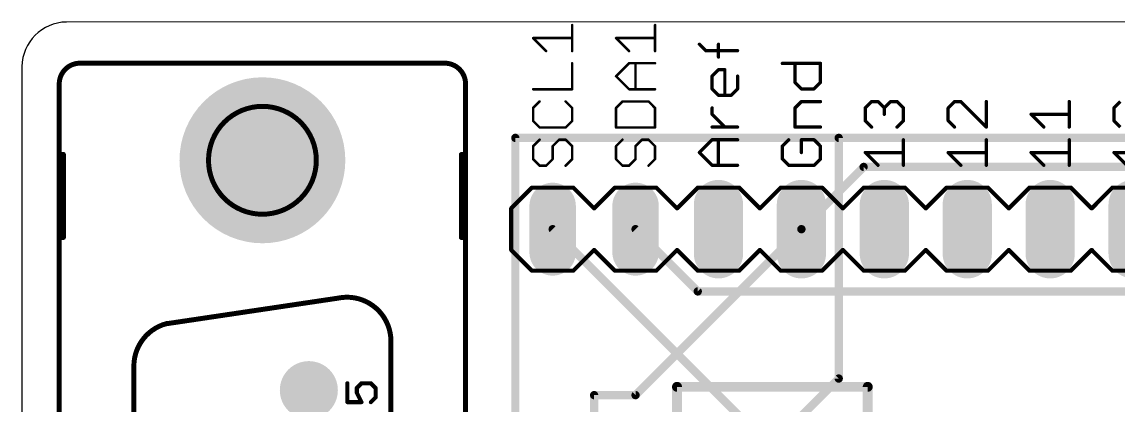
# Model space of a CAD drawing. Extents: x 0 to 99.1, y -1.2 to 60.2.
# Drawn here: x 0 to 33.58, y 48.46 to 60.19 of the extents above; entities that cross this region are included whole.
import ezdxf

# ---------------------------------------------------------------- set-up
doc = ezdxf.new("R2010")
doc.units = 0
for name, color, linetype in [('1', 22, 'CONTINUOUS'), ('16', 175, 'CONTINUOUS'), ('17', 82, 'CONTINUOUS'), ('20', 7, 'CONTINUOUS'), ('21', 253, 'CONTINUOUS'), ('51', 253, 'CONTINUOUS')]:
    doc.layers.add(name, color=color, linetype=linetype)

# ---------------------------------------------------------------- blocks, each defined once
blk = doc.blocks.new('RECT')
blk.add_solid([(-0.5, -0.5), (0.5, -0.5), (-0.5, 0.5), (0.5, 0.5)])
blk = doc.blocks.new('LONGP100')
at = {"const_width": 1}
blk.add_lwpolyline([(-0.5, 0), (0.5, 0)], dxfattribs=at)
at = {"const_width": 0.5}
for points in [[(-0.5, 0.25, 1), (-0.5, -0.25)], [(0.5, -0.25, 1), (0.5, 0.25)]]:
    blk.add_lwpolyline(points, format="xyb", dxfattribs=at)
blk = doc.blocks.new('OCTAGONP')
at = {"const_width": 0.5}
blk.add_lwpolyline([(-0.25, -0.1036), (-0.25, 0.1036), (-0.1036, 0.25), (0.1036, 0.25), (0.25, 0.1036), (0.25, -0.1036), (0.1036, -0.25), (-0.1036, -0.25), (-0.25, -0.1036), (-0.25, 0.1036)], dxfattribs=at)
blk = doc.blocks.new('ROUNDP')
at = {"const_width": 0.5}
blk.add_lwpolyline([(0, -0.25, 1), (0, 0.25, 1), (0, -0.25)], format="xyb", dxfattribs=at)

msp = doc.modelspace()

# ---------------------------------------------------------------- linework, layer by layer
at = {"layer": '1', "const_width": 0.254}
for points in [[(25.019, 56.642), (73.787, 56.642)], [(25.019, 49.276), (25.019, 56.642)], [(18.796, 48.768), (23.876, 53.848)], [(20.828, 45.085), (25.019, 49.276)], [(17.526, 48.768), (18.796, 48.768)], [(17.526, 34.163), (17.526, 48.768)]]:
    msp.add_lwpolyline(points, dxfattribs=at)
at = {"layer": '1', "const_width": 0.127}
for points in [[(25.019, 56.7055, 1), (25.019, 56.5785)], [(25.0825, 56.642, 1), (24.9555, 56.642)], [(23.9209, 53.8031, 1), (23.8311, 53.8929)], [(25.0639, 49.2311, 1), (24.9741, 49.3209)], [(24.9555, 49.276, 1), (25.0825, 49.276)], [(17.526, 48.8315, 1), (17.526, 48.7045)], [(17.5895, 48.768, 1), (17.4625, 48.768)], [(18.7511, 48.8129, 1), (18.8409, 48.7231)], [(18.796, 48.7045, 1), (18.796, 48.8315)]]:
    msp.add_lwpolyline(points, format="xyb", dxfattribs=at)
at = {"layer": '16', "const_width": 0.254}
for points in [[(15.113, 56.642), (15.113, 44.196)], [(75.692, 56.642), (15.113, 56.642)], [(23.876, 53.848), (25.781, 55.753)], [(25.781, 55.753), (40.259, 55.753)], [(23.876, 46.228), (16.256, 53.848)], [(18.796, 53.848), (20.701, 51.943)], [(20.701, 51.943), (41.656, 51.943)]]:
    msp.add_lwpolyline(points, dxfattribs=at)
at = {"layer": '16', "const_width": 0.127}
for points in [[(15.1765, 56.642, 1), (15.0495, 56.642)], [(15.113, 56.7055, 1), (15.113, 56.5785)], [(25.781, 55.8165, 1), (25.781, 55.6895)], [(25.8259, 55.7081, 1), (25.7361, 55.7979)], [(16.3009, 53.8929, 1), (16.2111, 53.8031)], [(18.8409, 53.8929, 1), (18.7511, 53.8031)], [(23.8311, 53.8929, 1), (23.9209, 53.8031)], [(20.701, 52.0065, 1), (20.701, 51.8795)], [(20.6561, 51.8981, 1), (20.7459, 51.9879)]]:
    msp.add_lwpolyline(points, format="xyb", dxfattribs=at)
at = {"layer": '20'}
for p, q in [((96.9243, 60.1908), (1.3641, 60.188)), ((0, 58.8239), (0, 2.7737))]:
    msp.add_line(p, q, dxfattribs=at)
msp.add_arc((1.3815, 58.8065), 1.3816, 90.7222, 179.2795, dxfattribs=at)
at = {"layer": '21'}
for points, const_width in [([(16.8529, 59.2993), (16.8529, 60.0958)], 0.0762), ([(19.3929, 59.2993), (19.3929, 60.0958)], 0.0762), ([(16.0564, 59.2993), (15.6581, 59.6976)], 0.0762), ([(15.6581, 59.6976), (16.8529, 59.6976)], 0.0762), ([(18.5964, 59.2993), (18.1981, 59.6976)], 0.0762), ([(18.1981, 59.6976), (19.3929, 59.6976)], 0.0762), ([(20.9457, 59.312), (20.7508, 59.5069)], 0.1016), ([(21.3355, 59.1171), (21.3355, 59.5069)], 0.1016), ([(21.9202, 59.312), (20.9457, 59.312)], 0.1016), ([(12.954, 58.928), (1.778, 58.928)], 0.1524), ([(16.8529, 58.1299), (16.8529, 58.9264)], 0.0762), ([(18.1981, 58.5282), (18.5964, 58.9264)], 0.0762), ([(18.5964, 58.9264), (19.3929, 58.9264)], 0.0762), ([(18.7955, 58.1299), (18.7955, 58.9264)], 0.0762), ([(21.1406, 58.5324), (21.3355, 58.7273)], 0.1016), ([(21.3355, 58.7273), (21.5304, 58.7273)], 0.1016), ([(21.5304, 58.7273), (21.5304, 57.9477)], 0.1016), ([(23.2908, 58.9222), (24.4602, 58.9222)], 0.1016), ([(23.6806, 58.3375), (23.6806, 58.9222)], 0.1016), ([(24.4602, 58.9222), (24.4602, 58.3375)], 0.1016), ([(18.5964, 58.1299), (18.1981, 58.5282)], 0.0762), ([(21.1406, 58.1426), (21.1406, 58.5324)], 0.1016), ([(21.9202, 58.5324), (21.9202, 58.1426)], 0.1016), ([(1.143, 58.293), (1.143, 56.134)], 0.1524), ([(13.589, 56.134), (13.589, 58.293)], 0.1524), ([(15.6581, 58.1299), (16.8529, 58.1299)], 0.0762), ([(19.3929, 58.1299), (18.5964, 58.1299)], 0.0762), ([(21.3355, 57.9477), (21.1406, 58.1426)], 0.1016), ([(21.9202, 58.1426), (21.7253, 57.9477)], 0.1016), ([(23.8755, 58.1426), (23.6806, 58.3375)], 0.1016), ([(24.2653, 58.1426), (23.8755, 58.1426)], 0.1016), ([(24.4602, 58.3375), (24.2653, 58.1426)], 0.1016), ([(15.8572, 57.757), (15.6581, 57.5579)], 0.0762), ([(16.8529, 57.5579), (16.6538, 57.757)], 0.0762), ([(18.3972, 57.757), (18.1981, 57.5579)], 0.0762), ([(19.1938, 57.757), (18.3972, 57.757)], 0.0762), ([(19.3929, 57.5579), (19.1938, 57.757)], 0.0762), ([(21.7253, 57.9477), (21.3355, 57.9477)], 0.1016), ([(23.6806, 57.5579), (23.8755, 57.7528)], 0.1016), ([(23.8755, 57.7528), (24.4602, 57.7528)], 0.1016), ([(25.8308, 57.5579), (26.0257, 57.7528)], 0.1016), ([(26.0257, 57.7528), (26.2206, 57.7528)], 0.1016), ([(26.2206, 57.7528), (26.4155, 57.5579)], 0.1016), ([(26.4155, 57.5579), (26.6104, 57.7528)], 0.1016), ([(26.6104, 57.7528), (26.8053, 57.7528)], 0.1016), ([(26.8053, 57.7528), (27.0002, 57.5579)], 0.1016), ([(28.5657, 57.7528), (28.3708, 57.5579)], 0.1016), ([(28.7606, 57.7528), (28.5657, 57.7528)], 0.1016), ([(29.5402, 56.9732), (28.7606, 57.7528)], 0.1016), ([(29.5402, 57.7528), (29.5402, 56.9732)], 0.1016), ([(32.0802, 56.9732), (32.0802, 57.7528)], 0.1016), ([(33.4508, 57.5579), (33.6457, 57.7528)], 0.1016), ([(15.6581, 57.5579), (15.6581, 57.1596)], 0.0762), ([(16.8529, 57.1596), (16.8529, 57.5579)], 0.0762), ([(18.1981, 57.5579), (18.1981, 56.9605)], 0.0762), ([(19.3929, 56.9605), (19.3929, 57.5579)], 0.0762), ([(21.1406, 57.363), (21.1406, 57.5579)], 0.1016), ([(23.6806, 56.9732), (23.6806, 57.5579)], 0.1016), ([(25.8308, 57.1681), (25.8308, 57.5579)], 0.1016), ([(26.4155, 57.5579), (26.4155, 57.363)], 0.1016), ([(27.0002, 57.5579), (27.0002, 57.1681)], 0.1016), ([(28.3708, 57.5579), (28.3708, 57.1681)], 0.1016), ([(33.4508, 57.1681), (33.4508, 57.5579)], 0.1016), ([(15.6581, 57.1596), (15.8572, 56.9605)], 0.0762), ([(16.6538, 56.9605), (16.8529, 57.1596)], 0.0762), ([(21.5304, 56.9732), (21.1406, 57.363)], 0.1016), ([(26.0257, 56.9732), (25.8308, 57.1681)], 0.1016), ([(27.0002, 57.1681), (26.8053, 56.9732)], 0.1016), ([(28.3708, 57.1681), (28.5657, 56.9732)], 0.1016), ([(31.3006, 56.9732), (30.9108, 57.363)], 0.1016), ([(30.9108, 57.363), (32.0802, 57.363)], 0.1016), ([(33.6457, 56.9732), (33.4508, 57.1681)], 0.1016), ([(15.8572, 56.9605), (16.6538, 56.9605)], 0.0762), ([(18.1981, 56.9605), (19.3929, 56.9605)], 0.0762), ([(21.9202, 56.9732), (21.1406, 56.9732)], 0.1016), ([(24.4602, 56.9732), (23.6806, 56.9732)], 0.1016), ([(15.8572, 56.5876), (15.6581, 56.3885)], 0.0762), ([(15.6581, 56.3885), (15.6581, 55.9902)], 0.0762), ([(16.2555, 56.3885), (16.4546, 56.5876)], 0.0762), ([(16.2555, 55.9902), (16.2555, 56.3885)], 0.0762), ([(16.4546, 56.5876), (16.6538, 56.5876)], 0.0762), ([(16.6538, 56.5876), (16.8529, 56.3885)], 0.0762), ([(16.8529, 56.3885), (16.8529, 55.9902)], 0.0762), ([(18.3972, 56.5876), (18.1981, 56.3885)], 0.0762), ([(18.1981, 56.3885), (18.1981, 55.9902)], 0.0762), ([(18.7955, 56.3885), (18.9946, 56.5876)], 0.0762), ([(18.7955, 55.9902), (18.7955, 56.3885)], 0.0762), ([(18.9946, 56.5876), (19.1938, 56.5876)], 0.0762), ([(19.1938, 56.5876), (19.3929, 56.3885)], 0.0762), ([(19.3929, 56.3885), (19.3929, 55.9902)], 0.0762), ([(20.7508, 56.1936), (21.1406, 56.5834)], 0.1016), ([(21.1406, 56.5834), (21.9202, 56.5834)], 0.1016), ([(21.3355, 55.8038), (21.3355, 56.5834)], 0.1016), ([(23.4857, 56.5834), (23.2908, 56.3885)], 0.1016), ([(23.2908, 56.3885), (23.2908, 55.9987)], 0.1016), ([(24.2653, 56.5834), (23.8755, 56.5834)], 0.1016), ([(23.8755, 56.5834), (23.8755, 56.1936)], 0.1016), ([(24.4602, 56.3885), (24.2653, 56.5834)], 0.1016), ([(24.4602, 55.9987), (24.4602, 56.3885)], 0.1016), ([(27.0002, 55.8038), (27.0002, 56.5834)], 0.1016), ([(29.5402, 55.8038), (29.5402, 56.5834)], 0.1016), ([(32.0802, 55.8038), (32.0802, 56.5834)], 0.1016), ([(1.143, 56.134), (1.27, 56.134)], 0.1524), ([(1.143, 56.134), (1.143, 53.594)], 0.1524), ([(1.27, 56.134), (1.27, 53.594)], 0.1524), ([(13.589, 56.134), (13.462, 56.134)], 0.1524), ([(13.462, 56.134), (13.462, 53.594)], 0.1524), ([(13.589, 53.594), (13.589, 56.134)], 0.1524), ([(21.1406, 55.8038), (20.7508, 56.1936)], 0.1016), ([(26.2206, 55.8038), (25.8308, 56.1936)], 0.1016), ([(25.8308, 56.1936), (27.0002, 56.1936)], 0.1016), ([(28.7606, 55.8038), (28.3708, 56.1936)], 0.1016), ([(28.3708, 56.1936), (29.5402, 56.1936)], 0.1016), ([(31.3006, 55.8038), (30.9108, 56.1936)], 0.1016), ([(30.9108, 56.1936), (32.0802, 56.1936)], 0.1016), ([(33.8406, 55.8038), (33.4508, 56.1936)], 0.1016), ([(33.4508, 56.1936), (34.6202, 56.1936)], 0.1016), ([(15.6581, 55.9902), (15.8572, 55.7911)], 0.0762), ([(15.8572, 55.7911), (16.0564, 55.7911)], 0.0762), ([(16.0564, 55.7911), (16.2555, 55.9902)], 0.0762), ([(16.8529, 55.9902), (16.6538, 55.7911)], 0.0762), ([(18.1981, 55.9902), (18.3972, 55.7911)], 0.0762), ([(18.3972, 55.7911), (18.5964, 55.7911)], 0.0762), ([(18.5964, 55.7911), (18.7955, 55.9902)], 0.0762), ([(19.3929, 55.9902), (19.1938, 55.7911)], 0.0762), ([(21.9202, 55.8038), (21.1406, 55.8038)], 0.1016), ([(23.2908, 55.9987), (23.4857, 55.8038)], 0.1016), ([(23.4857, 55.8038), (24.2653, 55.8038)], 0.1016), ([(24.2653, 55.8038), (24.4602, 55.9987)], 0.1016), ([(15.621, 55.118), (14.986, 54.483)], 0.127), ([(16.891, 55.118), (15.621, 55.118)], 0.127), ([(17.526, 54.483), (16.891, 55.118)], 0.127), ([(18.161, 55.118), (17.526, 54.483)], 0.127), ([(19.431, 55.118), (18.161, 55.118)], 0.127), ([(20.066, 54.483), (19.431, 55.118)], 0.127), ([(20.701, 55.118), (20.066, 54.483)], 0.127), ([(21.971, 55.118), (20.701, 55.118)], 0.127), ([(21.971, 55.118), (22.606, 54.483)], 0.127), ([(22.606, 54.483), (23.241, 55.118)], 0.127), ([(23.241, 55.118), (24.511, 55.118)], 0.127), ([(24.511, 55.118), (25.146, 54.483)], 0.127), ([(25.146, 54.483), (25.781, 55.118)], 0.127), ([(25.781, 55.118), (27.051, 55.118)], 0.127), ([(27.051, 55.118), (27.686, 54.483)], 0.127), ([(27.686, 54.483), (28.321, 55.118)], 0.127), ([(28.321, 55.118), (29.591, 55.118)], 0.127), ([(29.591, 55.118), (30.226, 54.483)], 0.127), ([(30.226, 54.483), (30.861, 55.118)], 0.127), ([(30.861, 55.118), (32.131, 55.118)], 0.127), ([(32.131, 55.118), (32.766, 54.483)], 0.127), ([(32.766, 54.483), (33.401, 55.118)], 0.127), ([(33.401, 55.118), (34.671, 55.118)], 0.127), ([(14.986, 54.483), (14.986, 53.213)], 0.127), ([(1.27, 53.594), (1.143, 53.594)], 0.1524), ([(1.143, 53.594), (1.143, 33.274)], 0.1524), ([(13.462, 53.594), (13.589, 53.594)], 0.1524), ([(13.589, 33.274), (13.589, 53.594)], 0.1524), ([(14.986, 53.213), (15.621, 52.578)], 0.127), ([(16.891, 52.578), (17.526, 53.213)], 0.127), ([(17.526, 53.213), (18.161, 52.578)], 0.127), ([(19.431, 52.578), (20.066, 53.213)], 0.127), ([(20.701, 52.578), (20.066, 53.213)], 0.127), ([(22.606, 53.213), (21.971, 52.578)], 0.127), ([(23.241, 52.578), (22.606, 53.213)], 0.127), ([(25.146, 53.213), (24.511, 52.578)], 0.127), ([(25.781, 52.578), (25.146, 53.213)], 0.127), ([(27.686, 53.213), (27.051, 52.578)], 0.127), ([(28.321, 52.578), (27.686, 53.213)], 0.127), ([(30.226, 53.213), (29.591, 52.578)], 0.127), ([(30.861, 52.578), (30.226, 53.213)], 0.127), ([(32.766, 53.213), (32.131, 52.578)], 0.127), ([(33.401, 52.578), (32.766, 53.213)], 0.127), ([(15.621, 52.578), (16.891, 52.578)], 0.127), ([(18.161, 52.578), (19.431, 52.578)], 0.127), ([(21.971, 52.578), (20.701, 52.578)], 0.127), ([(24.511, 52.578), (23.241, 52.578)], 0.127), ([(27.051, 52.578), (25.781, 52.578)], 0.127), ([(29.591, 52.578), (28.321, 52.578)], 0.127), ([(32.131, 52.578), (30.861, 52.578)], 0.127), ([(34.671, 52.578), (33.401, 52.578)], 0.127), ([(4.4196, 50.9524), (9.7028, 51.7398)], 0.1524), ([(11.303, 50.419), (11.303, 36.449)], 0.1524), ([(3.429, 49.657), (3.429, 37.211)], 0.1524), ([(9.9688, 49.1306), (9.9688, 48.5544)], 0.127), ([(10.2569, 48.9865), (10.4009, 49.1306)], 0.127), ([(10.2569, 48.8425), (10.2569, 48.9865)], 0.127), ([(10.4009, 49.1306), (10.689, 49.1306)], 0.127), ([(10.689, 49.1306), (10.8331, 48.9865)], 0.127), ([(10.8331, 48.9865), (10.8331, 48.6984)], 0.127), ([(20.066, 49.022), (20.066, 28.702)], 0.3048), ([(20.066, 49.022), (25.908, 49.022)], 0.3048), ([(25.908, 28.702), (25.908, 49.022)], 0.3048), ([(10.4009, 48.5544), (10.2569, 48.8425)], 0.127), ([(10.8331, 48.6984), (10.689, 48.5544)], 0.127), ([(9.9688, 48.5544), (10.4009, 48.5544)], 0.127)]:
    msp.add_lwpolyline(points, dxfattribs=dict(at, const_width=const_width))
for points, const_width in [([(16.872, 60.0958, 1), (16.8339, 60.0958)], 0.0381), ([(19.412, 60.0958, 1), (19.3739, 60.0958)], 0.0381), ([(15.6716, 59.711, 1), (15.6446, 59.6841)], 0.0381), ([(15.6581, 59.7166, 1), (15.6581, 59.6785)], 0.0381), ([(16.8529, 59.6785, 1), (16.8529, 59.7166)], 0.0381), ([(18.2116, 59.711, 1), (18.1846, 59.6841)], 0.0381), ([(18.1981, 59.7166, 1), (18.1981, 59.6785)], 0.0381), ([(19.3929, 59.6785, 1), (19.3929, 59.7166)], 0.0381), ([(20.7688, 59.5248, 1), (20.7328, 59.4889)], 0.0508), ([(21.3609, 59.5069, 1), (21.3101, 59.5069)], 0.0508), ([(16.0429, 59.2858, 1), (16.0698, 59.3128)], 0.0381), ([(16.8339, 59.2993, 1), (16.872, 59.2993)], 0.0381), ([(18.5829, 59.2858, 1), (18.6098, 59.3128)], 0.0381), ([(19.3739, 59.2993, 1), (19.412, 59.2993)], 0.0381), ([(20.9457, 59.3374, 1), (20.9457, 59.2866)], 0.0508), ([(20.9277, 59.294, 1), (20.9637, 59.3299)], 0.0508), ([(21.3101, 59.1171, 1), (21.3609, 59.1171)], 0.0508), ([(21.9202, 59.2866, 1), (21.9202, 59.3374)], 0.0508), ([(1.778, 58.928, 0.4142), (1.143, 58.293)], 0.1524), ([(1.778, 58.9661, 1), (1.778, 58.8899)], 0.0762), ([(1.778, 58.8899, 1), (1.778, 58.9661)], 0.0762), ([(13.589, 58.293, 0.4142), (12.954, 58.928)], 0.1524), ([(12.954, 58.9661, 1), (12.954, 58.8899)], 0.0762), ([(12.954, 58.8899, 1), (12.954, 58.9661)], 0.0762), ([(16.872, 58.9264, 1), (16.8339, 58.9264)], 0.0381), ([(18.5964, 58.9455, 1), (18.5964, 58.9074)], 0.0381), ([(18.6098, 58.913, 1), (18.5829, 58.9399)], 0.0381), ([(18.8145, 58.9264, 1), (18.7764, 58.9264)], 0.0381), ([(19.3929, 58.9074, 1), (19.3929, 58.9455)], 0.0381), ([(21.3355, 58.7527, 1), (21.3355, 58.7019)], 0.0508), ([(21.3535, 58.7093, 1), (21.3175, 58.7453)], 0.0508), ([(21.5558, 58.7273, 1), (21.505, 58.7273)], 0.0508), ([(21.5304, 58.7019, 1), (21.5304, 58.7527)], 0.0508), ([(23.2908, 58.9476, 1), (23.2908, 58.8968)], 0.0508), ([(23.706, 58.9222, 1), (23.6552, 58.9222)], 0.0508), ([(24.4856, 58.9222, 1), (24.4348, 58.9222)], 0.0508), ([(24.4602, 58.8968, 1), (24.4602, 58.9476)], 0.0508), ([(18.2116, 58.5416, 1), (18.1846, 58.5147)], 0.0381), ([(18.1846, 58.5416, 1), (18.2116, 58.5147)], 0.0381), ([(21.1226, 58.5504, 1), (21.1586, 58.5144)], 0.0508), ([(21.166, 58.5324, 1), (21.1152, 58.5324)], 0.0508), ([(21.9456, 58.5324, 1), (21.8948, 58.5324)], 0.0508), ([(1.1811, 58.293, 1), (1.1049, 58.293)], 0.0762), ([(1.1049, 58.293, 1), (1.1811, 58.293)], 0.0762), ([(13.6271, 58.293, 1), (13.5509, 58.293)], 0.0762), ([(13.5509, 58.293, 1), (13.6271, 58.293)], 0.0762), ([(15.6581, 58.1489, 1), (15.6581, 58.1108)], 0.0381), ([(16.8339, 58.1299, 1), (16.872, 58.1299)], 0.0381), ([(16.8529, 58.1108, 1), (16.8529, 58.1489)], 0.0381), ([(18.5964, 58.1489, 1), (18.5964, 58.1108)], 0.0381), ([(18.5829, 58.1164, 1), (18.6098, 58.1434)], 0.0381), ([(18.7764, 58.1299, 1), (18.8145, 58.1299)], 0.0381), ([(19.3929, 58.1108, 1), (19.3929, 58.1489)], 0.0381), ([(21.1586, 58.1606, 1), (21.1226, 58.1246)], 0.0508), ([(21.1152, 58.1426, 1), (21.166, 58.1426)], 0.0508), ([(21.8948, 58.1426, 1), (21.9456, 58.1426)], 0.0508), ([(21.9382, 58.1246, 1), (21.9022, 58.1606)], 0.0508), ([(23.6986, 58.3555, 1), (23.6626, 58.3195)], 0.0508), ([(23.6552, 58.3375, 1), (23.706, 58.3375)], 0.0508), ([(23.8755, 58.168, 1), (23.8755, 58.1172)], 0.0508), ([(23.8575, 58.1246, 1), (23.8935, 58.1606)], 0.0508), ([(24.2473, 58.1606, 1), (24.2833, 58.1246)], 0.0508), ([(24.2653, 58.1172, 1), (24.2653, 58.168)], 0.0508), ([(24.4348, 58.3375, 1), (24.4856, 58.3375)], 0.0508), ([(24.4782, 58.3195, 1), (24.4422, 58.3555)], 0.0508), ([(15.8707, 57.7436, 1), (15.8437, 57.7705)], 0.0381), ([(16.6672, 57.7705, 1), (16.6403, 57.7436)], 0.0381), ([(18.3972, 57.7761, 1), (18.3972, 57.738)], 0.0381), ([(18.4107, 57.7436, 1), (18.3837, 57.7705)], 0.0381), ([(19.2072, 57.7705, 1), (19.1803, 57.7436)], 0.0381), ([(19.1938, 57.738, 1), (19.1938, 57.7761)], 0.0381), ([(21.3355, 57.9731, 1), (21.3355, 57.9223)], 0.0508), ([(21.3175, 57.9297, 1), (21.3535, 57.9657)], 0.0508), ([(21.505, 57.9477, 1), (21.5558, 57.9477)], 0.0508), ([(21.7073, 57.9657, 1), (21.7433, 57.9297)], 0.0508), ([(21.7253, 57.9223, 1), (21.7253, 57.9731)], 0.0508), ([(23.8755, 57.7782, 1), (23.8755, 57.7274)], 0.0508), ([(23.8935, 57.7348, 1), (23.8575, 57.7708)], 0.0508), ([(24.4602, 57.7274, 1), (24.4602, 57.7782)], 0.0508), ([(26.0257, 57.7782, 1), (26.0257, 57.7274)], 0.0508), ([(26.0437, 57.7348, 1), (26.0077, 57.7708)], 0.0508), ([(26.2386, 57.7708, 1), (26.2026, 57.7348)], 0.0508), ([(26.2206, 57.7274, 1), (26.2206, 57.7782)], 0.0508), ([(26.6104, 57.7782, 1), (26.6104, 57.7274)], 0.0508), ([(26.6284, 57.7348, 1), (26.5924, 57.7708)], 0.0508), ([(26.8233, 57.7708, 1), (26.7873, 57.7348)], 0.0508), ([(26.8053, 57.7274, 1), (26.8053, 57.7782)], 0.0508), ([(28.5657, 57.7782, 1), (28.5657, 57.7274)], 0.0508), ([(28.5837, 57.7348, 1), (28.5477, 57.7708)], 0.0508), ([(28.7786, 57.7708, 1), (28.7426, 57.7348)], 0.0508), ([(28.7606, 57.7274, 1), (28.7606, 57.7782)], 0.0508), ([(29.5656, 57.7528, 1), (29.5148, 57.7528)], 0.0508), ([(32.1056, 57.7528, 1), (32.0548, 57.7528)], 0.0508), ([(7.366, 54.3052, 1), (7.366, 57.6072, 1), (7.366, 54.3052)], 0.1524), ([(15.6771, 57.5579, 1), (15.639, 57.5579)], 0.0381), ([(15.6446, 57.5714, 1), (15.6716, 57.5444)], 0.0381), ([(16.872, 57.5579, 1), (16.8339, 57.5579)], 0.0381), ([(16.8394, 57.5444, 1), (16.8664, 57.5714)], 0.0381), ([(18.2171, 57.5579, 1), (18.179, 57.5579)], 0.0381), ([(18.1846, 57.5714, 1), (18.2116, 57.5444)], 0.0381), ([(19.412, 57.5579, 1), (19.3739, 57.5579)], 0.0381), ([(19.3794, 57.5444, 1), (19.4064, 57.5714)], 0.0381), ([(21.166, 57.5579, 1), (21.1152, 57.5579)], 0.0508), ([(23.6626, 57.5759, 1), (23.6986, 57.5399)], 0.0508), ([(23.706, 57.5579, 1), (23.6552, 57.5579)], 0.0508), ([(25.8128, 57.5759, 1), (25.8488, 57.5399)], 0.0508), ([(25.8562, 57.5579, 1), (25.8054, 57.5579)], 0.0508), ([(26.3975, 57.5759, 1), (26.4335, 57.5399)], 0.0508), ([(26.4409, 57.5579, 1), (26.3901, 57.5579)], 0.0508), ([(26.3975, 57.5399, 1), (26.4335, 57.5759)], 0.0508), ([(27.0256, 57.5579, 1), (26.9748, 57.5579)], 0.0508), ([(26.9822, 57.5399, 1), (27.0182, 57.5759)], 0.0508), ([(28.3528, 57.5759, 1), (28.3888, 57.5399)], 0.0508), ([(28.3962, 57.5579, 1), (28.3454, 57.5579)], 0.0508), ([(33.4328, 57.5759, 1), (33.4688, 57.5399)], 0.0508), ([(33.4762, 57.5579, 1), (33.4254, 57.5579)], 0.0508), ([(15.639, 57.1596, 1), (15.6771, 57.1596)], 0.0381), ([(15.6716, 57.1731, 1), (15.6446, 57.1462)], 0.0381), ([(16.8339, 57.1596, 1), (16.872, 57.1596)], 0.0381), ([(16.8664, 57.1462, 1), (16.8394, 57.1731)], 0.0381), ([(21.1586, 57.381, 1), (21.1226, 57.345)], 0.0508), ([(21.1152, 57.363, 1), (21.166, 57.363)], 0.0508), ([(25.8488, 57.1861, 1), (25.8128, 57.1501)], 0.0508), ([(25.8054, 57.1681, 1), (25.8562, 57.1681)], 0.0508), ([(26.3901, 57.363, 1), (26.4409, 57.363)], 0.0508), ([(26.9748, 57.1681, 1), (27.0256, 57.1681)], 0.0508), ([(27.0182, 57.1501, 1), (26.9822, 57.1861)], 0.0508), ([(28.3888, 57.1861, 1), (28.3528, 57.1501)], 0.0508), ([(28.3454, 57.1681, 1), (28.3962, 57.1681)], 0.0508), ([(30.9288, 57.381, 1), (30.8928, 57.345)], 0.0508), ([(30.9108, 57.3884, 1), (30.9108, 57.3376)], 0.0508), ([(32.0802, 57.3376, 1), (32.0802, 57.3884)], 0.0508), ([(33.4688, 57.1861, 1), (33.4328, 57.1501)], 0.0508), ([(33.4254, 57.1681, 1), (33.4762, 57.1681)], 0.0508), ([(15.8572, 56.9795, 1), (15.8572, 56.9414)], 0.0381), ([(15.8437, 56.947, 1), (15.8707, 56.974)], 0.0381), ([(16.6403, 56.974, 1), (16.6672, 56.947)], 0.0381), ([(16.6538, 56.9414, 1), (16.6538, 56.9795)], 0.0381), ([(18.179, 56.9605, 1), (18.2171, 56.9605)], 0.0381), ([(18.1981, 56.9795, 1), (18.1981, 56.9414)], 0.0381), ([(19.3739, 56.9605, 1), (19.412, 56.9605)], 0.0381), ([(19.3929, 56.9414, 1), (19.3929, 56.9795)], 0.0381), ([(21.1406, 56.9986, 1), (21.1406, 56.9478)], 0.0508), ([(21.5124, 56.9552, 1), (21.5484, 56.9912)], 0.0508), ([(21.9202, 56.9478, 1), (21.9202, 56.9986)], 0.0508), ([(23.6806, 56.9986, 1), (23.6806, 56.9478)], 0.0508), ([(23.6552, 56.9732, 1), (23.706, 56.9732)], 0.0508), ([(24.4602, 56.9478, 1), (24.4602, 56.9986)], 0.0508), ([(26.0077, 56.9552, 1), (26.0437, 56.9912)], 0.0508), ([(26.7873, 56.9912, 1), (26.8233, 56.9552)], 0.0508), ([(28.5477, 56.9552, 1), (28.5837, 56.9912)], 0.0508), ([(29.5148, 56.9732, 1), (29.5656, 56.9732)], 0.0508), ([(29.5222, 56.9552, 1), (29.5582, 56.9912)], 0.0508), ([(31.2826, 56.9552, 1), (31.3186, 56.9912)], 0.0508), ([(32.0548, 56.9732, 1), (32.1056, 56.9732)], 0.0508), ([(15.6771, 56.3885, 1), (15.639, 56.3885)], 0.0381), ([(15.6446, 56.402, 1), (15.6716, 56.375)], 0.0381), ([(15.8707, 56.5742, 1), (15.8437, 56.6011)], 0.0381), ([(16.2745, 56.3885, 1), (16.2364, 56.3885)], 0.0381), ([(16.242, 56.402, 1), (16.269, 56.375)], 0.0381), ([(16.4546, 56.6067, 1), (16.4546, 56.5686)], 0.0381), ([(16.4681, 56.5742, 1), (16.4412, 56.6011)], 0.0381), ([(16.6672, 56.6011, 1), (16.6403, 56.5742)], 0.0381), ([(16.6538, 56.5686, 1), (16.6538, 56.6067)], 0.0381), ([(16.872, 56.3885, 1), (16.8339, 56.3885)], 0.0381), ([(16.8394, 56.375, 1), (16.8664, 56.402)], 0.0381), ([(18.2171, 56.3885, 1), (18.179, 56.3885)], 0.0381), ([(18.1846, 56.402, 1), (18.2116, 56.375)], 0.0381), ([(18.4107, 56.5742, 1), (18.3837, 56.6011)], 0.0381), ([(18.8145, 56.3885, 1), (18.7764, 56.3885)], 0.0381), ([(18.782, 56.402, 1), (18.809, 56.375)], 0.0381), ([(18.9946, 56.6067, 1), (18.9946, 56.5686)], 0.0381), ([(19.0081, 56.5742, 1), (18.9812, 56.6011)], 0.0381), ([(19.2072, 56.6011, 1), (19.1803, 56.5742)], 0.0381), ([(19.1938, 56.5686, 1), (19.1938, 56.6067)], 0.0381), ([(19.412, 56.3885, 1), (19.3739, 56.3885)], 0.0381), ([(19.3794, 56.375, 1), (19.4064, 56.402)], 0.0381), ([(21.1406, 56.6088, 1), (21.1406, 56.558)], 0.0508), ([(21.1586, 56.5654, 1), (21.1226, 56.6014)], 0.0508), ([(21.3609, 56.5834, 1), (21.3101, 56.5834)], 0.0508), ([(21.9202, 56.558, 1), (21.9202, 56.6088)], 0.0508), ([(23.2728, 56.4065, 1), (23.3088, 56.3705)], 0.0508), ([(23.3162, 56.3885, 1), (23.2654, 56.3885)], 0.0508), ([(23.5037, 56.5654, 1), (23.4677, 56.6014)], 0.0508), ([(23.8755, 56.6088, 1), (23.8755, 56.558)], 0.0508), ([(23.9009, 56.5834, 1), (23.8501, 56.5834)], 0.0508), ([(24.2833, 56.6014, 1), (24.2473, 56.5654)], 0.0508), ([(24.2653, 56.558, 1), (24.2653, 56.6088)], 0.0508), ([(24.4856, 56.3885, 1), (24.4348, 56.3885)], 0.0508), ([(24.4422, 56.3705, 1), (24.4782, 56.4065)], 0.0508), ([(27.0256, 56.5834, 1), (26.9748, 56.5834)], 0.0508), ([(29.5656, 56.5834, 1), (29.5148, 56.5834)], 0.0508), ([(32.1056, 56.5834, 1), (32.0548, 56.5834)], 0.0508), ([(1.143, 56.1721, 1), (1.143, 56.0959)], 0.0762), ([(1.1811, 56.134, 1), (1.1049, 56.134)], 0.0762), ([(1.1049, 56.134, 1), (1.1811, 56.134)], 0.0762), ([(1.3081, 56.134, 1), (1.2319, 56.134)], 0.0762), ([(1.27, 56.0959, 1), (1.27, 56.1721)], 0.0762), ([(13.462, 56.1721, 1), (13.462, 56.0959)], 0.0762), ([(13.5001, 56.134, 1), (13.4239, 56.134)], 0.0762), ([(13.6271, 56.134, 1), (13.5509, 56.134)], 0.0762), ([(13.5509, 56.134, 1), (13.6271, 56.134)], 0.0762), ([(13.589, 56.0959, 1), (13.589, 56.1721)], 0.0762), ([(20.7688, 56.2116, 1), (20.7328, 56.1756)], 0.0508), ([(20.7328, 56.2116, 1), (20.7688, 56.1756)], 0.0508), ([(23.8501, 56.1936, 1), (23.9009, 56.1936)], 0.0508), ([(25.8488, 56.2116, 1), (25.8128, 56.1756)], 0.0508), ([(25.8308, 56.219, 1), (25.8308, 56.1682)], 0.0508), ([(27.0002, 56.1682, 1), (27.0002, 56.219)], 0.0508), ([(28.3888, 56.2116, 1), (28.3528, 56.1756)], 0.0508), ([(28.3708, 56.219, 1), (28.3708, 56.1682)], 0.0508), ([(29.5402, 56.1682, 1), (29.5402, 56.219)], 0.0508), ([(30.9288, 56.2116, 1), (30.8928, 56.1756)], 0.0508), ([(30.9108, 56.219, 1), (30.9108, 56.1682)], 0.0508), ([(32.0802, 56.1682, 1), (32.0802, 56.219)], 0.0508), ([(33.4688, 56.2116, 1), (33.4328, 56.1756)], 0.0508), ([(33.4508, 56.219, 1), (33.4508, 56.1682)], 0.0508), ([(15.639, 55.9902, 1), (15.6771, 55.9902)], 0.0381), ([(15.6716, 56.0037, 1), (15.6446, 55.9768)], 0.0381), ([(15.8572, 55.8102, 1), (15.8572, 55.7721)], 0.0381), ([(15.8437, 55.7776, 1), (15.8707, 55.8046)], 0.0381), ([(16.0429, 55.8046, 1), (16.0698, 55.7776)], 0.0381), ([(16.0564, 55.7721, 1), (16.0564, 55.8102)], 0.0381), ([(16.2364, 55.9902, 1), (16.2745, 55.9902)], 0.0381), ([(16.269, 55.9768, 1), (16.242, 56.0037)], 0.0381), ([(16.6403, 55.8046, 1), (16.6672, 55.7776)], 0.0381), ([(16.8339, 55.9902, 1), (16.872, 55.9902)], 0.0381), ([(16.8664, 55.9768, 1), (16.8394, 56.0037)], 0.0381), ([(18.179, 55.9902, 1), (18.2171, 55.9902)], 0.0381), ([(18.2116, 56.0037, 1), (18.1846, 55.9768)], 0.0381), ([(18.3972, 55.8102, 1), (18.3972, 55.7721)], 0.0381), ([(18.3837, 55.7776, 1), (18.4107, 55.8046)], 0.0381), ([(18.5829, 55.8046, 1), (18.6098, 55.7776)], 0.0381), ([(18.5964, 55.7721, 1), (18.5964, 55.8102)], 0.0381), ([(18.7764, 55.9902, 1), (18.8145, 55.9902)], 0.0381), ([(18.809, 55.9768, 1), (18.782, 56.0037)], 0.0381), ([(19.1803, 55.8046, 1), (19.2072, 55.7776)], 0.0381), ([(19.3739, 55.9902, 1), (19.412, 55.9902)], 0.0381), ([(19.4064, 55.9768, 1), (19.3794, 56.0037)], 0.0381), ([(21.1406, 55.8292, 1), (21.1406, 55.7784)], 0.0508), ([(21.1226, 55.7858, 1), (21.1586, 55.8218)], 0.0508), ([(21.3101, 55.8038, 1), (21.3609, 55.8038)], 0.0508), ([(21.9202, 55.7784, 1), (21.9202, 55.8292)], 0.0508), ([(23.3088, 56.0167, 1), (23.2728, 55.9807)], 0.0508), ([(23.2654, 55.9987, 1), (23.3162, 55.9987)], 0.0508), ([(23.4857, 55.8292, 1), (23.4857, 55.7784)], 0.0508), ([(23.4677, 55.7858, 1), (23.5037, 55.8218)], 0.0508), ([(24.2473, 55.8218, 1), (24.2833, 55.7858)], 0.0508), ([(24.2653, 55.7784, 1), (24.2653, 55.8292)], 0.0508), ([(24.4348, 55.9987, 1), (24.4856, 55.9987)], 0.0508), ([(24.4782, 55.9807, 1), (24.4422, 56.0167)], 0.0508), ([(26.2026, 55.7858, 1), (26.2386, 55.8218)], 0.0508), ([(26.9748, 55.8038, 1), (27.0256, 55.8038)], 0.0508), ([(28.7426, 55.7858, 1), (28.7786, 55.8218)], 0.0508), ([(29.5148, 55.8038, 1), (29.5656, 55.8038)], 0.0508), ([(31.2826, 55.7858, 1), (31.3186, 55.8218)], 0.0508), ([(32.0548, 55.8038, 1), (32.1056, 55.8038)], 0.0508), ([(15.621, 55.1498, 1), (15.621, 55.0862)], 0.0635), ([(15.6435, 55.0955, 1), (15.5985, 55.1405)], 0.0635), ([(16.9135, 55.1405, 1), (16.8685, 55.0955)], 0.0635), ([(16.891, 55.0862, 1), (16.891, 55.1498)], 0.0635), ([(18.161, 55.1498, 1), (18.161, 55.0862)], 0.0635), ([(18.1835, 55.0955, 1), (18.1385, 55.1405)], 0.0635), ([(19.4535, 55.1405, 1), (19.4085, 55.0955)], 0.0635), ([(19.431, 55.0862, 1), (19.431, 55.1498)], 0.0635), ([(20.701, 55.1498, 1), (20.701, 55.0862)], 0.0635), ([(20.7235, 55.0955, 1), (20.6785, 55.1405)], 0.0635), ([(21.9935, 55.1405, 1), (21.9485, 55.0955)], 0.0635), ([(21.971, 55.0862, 1), (21.971, 55.1498)], 0.0635), ([(23.241, 55.1498, 1), (23.241, 55.0862)], 0.0635), ([(23.2635, 55.0955, 1), (23.2185, 55.1405)], 0.0635), ([(24.5335, 55.1405, 1), (24.4885, 55.0955)], 0.0635), ([(24.511, 55.0862, 1), (24.511, 55.1498)], 0.0635), ([(25.781, 55.1498, 1), (25.781, 55.0862)], 0.0635), ([(25.8035, 55.0955, 1), (25.7585, 55.1405)], 0.0635), ([(27.0735, 55.1405, 1), (27.0285, 55.0955)], 0.0635), ([(27.051, 55.0862, 1), (27.051, 55.1498)], 0.0635), ([(28.321, 55.1498, 1), (28.321, 55.0862)], 0.0635), ([(28.3435, 55.0955, 1), (28.2985, 55.1405)], 0.0635), ([(29.6135, 55.1405, 1), (29.5685, 55.0955)], 0.0635), ([(29.591, 55.0862, 1), (29.591, 55.1498)], 0.0635), ([(30.861, 55.1498, 1), (30.861, 55.0862)], 0.0635), ([(30.8835, 55.0955, 1), (30.8385, 55.1405)], 0.0635), ([(32.1535, 55.1405, 1), (32.1085, 55.0955)], 0.0635), ([(32.131, 55.0862, 1), (32.131, 55.1498)], 0.0635), ([(33.401, 55.1498, 1), (33.401, 55.0862)], 0.0635), ([(33.4235, 55.0955, 1), (33.3785, 55.1405)], 0.0635), ([(14.9635, 54.5055, 1), (15.0085, 54.4605)], 0.0635), ([(15.0178, 54.483, 1), (14.9543, 54.483)], 0.0635), ([(17.5035, 54.5055, 1), (17.5485, 54.4605)], 0.0635), ([(17.5035, 54.4605, 1), (17.5485, 54.5055)], 0.0635), ([(20.0435, 54.5055, 1), (20.0885, 54.4605)], 0.0635), ([(20.0435, 54.4605, 1), (20.0885, 54.5055)], 0.0635), ([(22.5835, 54.5055, 1), (22.6285, 54.4605)], 0.0635), ([(22.5835, 54.4605, 1), (22.6285, 54.5055)], 0.0635), ([(25.1235, 54.5055, 1), (25.1685, 54.4605)], 0.0635), ([(25.1235, 54.4605, 1), (25.1685, 54.5055)], 0.0635), ([(27.6635, 54.5055, 1), (27.7085, 54.4605)], 0.0635), ([(27.6635, 54.4605, 1), (27.7085, 54.5055)], 0.0635), ([(30.2035, 54.5055, 1), (30.2485, 54.4605)], 0.0635), ([(30.2035, 54.4605, 1), (30.2485, 54.5055)], 0.0635), ([(32.7435, 54.5055, 1), (32.7885, 54.4605)], 0.0635), ([(32.7435, 54.4605, 1), (32.7885, 54.5055)], 0.0635), ([(1.143, 53.6321, 1), (1.143, 53.5559)], 0.0762), ([(1.1811, 53.594, 1), (1.1049, 53.594)], 0.0762), ([(1.1049, 53.594, 1), (1.1811, 53.594)], 0.0762), ([(1.2319, 53.594, 1), (1.3081, 53.594)], 0.0762), ([(1.27, 53.5559, 1), (1.27, 53.6321)], 0.0762), ([(13.462, 53.6321, 1), (13.462, 53.5559)], 0.0762), ([(13.4239, 53.594, 1), (13.5001, 53.594)], 0.0762), ([(13.6271, 53.594, 1), (13.5509, 53.594)], 0.0762), ([(13.5509, 53.594, 1), (13.6271, 53.594)], 0.0762), ([(13.589, 53.5559, 1), (13.589, 53.6321)], 0.0762), ([(15.0085, 53.2355, 1), (14.9635, 53.1905)], 0.0635), ([(14.9543, 53.213, 1), (15.0178, 53.213)], 0.0635), ([(17.5485, 53.2355, 1), (17.5035, 53.1905)], 0.0635), ([(17.5485, 53.1905, 1), (17.5035, 53.2355)], 0.0635), ([(20.0885, 53.2355, 1), (20.0435, 53.1905)], 0.0635), ([(20.0885, 53.1905, 1), (20.0435, 53.2355)], 0.0635), ([(22.6285, 53.2355, 1), (22.5835, 53.1905)], 0.0635), ([(22.6285, 53.1905, 1), (22.5835, 53.2355)], 0.0635), ([(25.1685, 53.2355, 1), (25.1235, 53.1905)], 0.0635), ([(25.1685, 53.1905, 1), (25.1235, 53.2355)], 0.0635), ([(27.7085, 53.2355, 1), (27.6635, 53.1905)], 0.0635), ([(27.7085, 53.1905, 1), (27.6635, 53.2355)], 0.0635), ([(30.2485, 53.2355, 1), (30.2035, 53.1905)], 0.0635), ([(30.2485, 53.1905, 1), (30.2035, 53.2355)], 0.0635), ([(32.7885, 53.2355, 1), (32.7435, 53.1905)], 0.0635), ([(32.7885, 53.1905, 1), (32.7435, 53.2355)], 0.0635), ([(15.621, 52.6098, 1), (15.621, 52.5463)], 0.0635), ([(15.5985, 52.5555, 1), (15.6435, 52.6005)], 0.0635), ([(16.8685, 52.6005, 1), (16.9135, 52.5555)], 0.0635), ([(16.891, 52.5463, 1), (16.891, 52.6098)], 0.0635), ([(18.161, 52.6098, 1), (18.161, 52.5463)], 0.0635), ([(18.1385, 52.5555, 1), (18.1835, 52.6005)], 0.0635), ([(19.4085, 52.6005, 1), (19.4535, 52.5555)], 0.0635), ([(19.431, 52.5463, 1), (19.431, 52.6098)], 0.0635), ([(20.701, 52.6098, 1), (20.701, 52.5463)], 0.0635), ([(20.6785, 52.5555, 1), (20.7235, 52.6005)], 0.0635), ([(21.9485, 52.6005, 1), (21.9935, 52.5555)], 0.0635), ([(21.971, 52.5463, 1), (21.971, 52.6098)], 0.0635), ([(23.241, 52.6098, 1), (23.241, 52.5463)], 0.0635), ([(23.2185, 52.5555, 1), (23.2635, 52.6005)], 0.0635), ([(24.4885, 52.6005, 1), (24.5335, 52.5555)], 0.0635), ([(24.511, 52.5463, 1), (24.511, 52.6098)], 0.0635), ([(25.781, 52.6098, 1), (25.781, 52.5463)], 0.0635), ([(25.7585, 52.5555, 1), (25.8035, 52.6005)], 0.0635), ([(27.0285, 52.6005, 1), (27.0735, 52.5555)], 0.0635), ([(27.051, 52.5463, 1), (27.051, 52.6098)], 0.0635), ([(28.321, 52.6098, 1), (28.321, 52.5463)], 0.0635), ([(28.2985, 52.5555, 1), (28.3435, 52.6005)], 0.0635), ([(29.5685, 52.6005, 1), (29.6135, 52.5555)], 0.0635), ([(29.591, 52.5463, 1), (29.591, 52.6098)], 0.0635), ([(30.861, 52.6098, 1), (30.861, 52.5463)], 0.0635), ([(30.8385, 52.5555, 1), (30.8835, 52.6005)], 0.0635), ([(32.1085, 52.6005, 1), (32.1535, 52.5555)], 0.0635), ([(32.131, 52.5463, 1), (32.131, 52.6098)], 0.0635), ([(33.401, 52.6098, 1), (33.401, 52.5463)], 0.0635), ([(33.3785, 52.5555, 1), (33.4235, 52.6005)], 0.0635), ([(11.303, 50.419, 0.4733), (9.6928, 51.7391)], 0.1524), ([(9.6853, 51.7765, 1), (9.7003, 51.7017)], 0.0762), ([(9.7084, 51.7021, 1), (9.6972, 51.7775)], 0.0762), ([(4.4365, 50.9599, 0.3415), (3.429, 49.657)], 0.1524), ([(4.4461, 50.923, 1), (4.4269, 50.9968)], 0.0762), ([(4.414, 50.9901, 1), (4.4252, 50.9147)], 0.0762), ([(11.3411, 50.419, 1), (11.2649, 50.419)], 0.0762), ([(11.2649, 50.419, 1), (11.3411, 50.419)], 0.0762), ([(3.4671, 49.657, 1), (3.3909, 49.657)], 0.0762), ([(3.3909, 49.657, 1), (3.4671, 49.657)], 0.0762), ([(10.0005, 49.1306, 1), (9.937, 49.1306)], 0.0635), ([(10.2886, 48.9865, 1), (10.2251, 48.9865)], 0.0635), ([(10.2344, 49.009, 1), (10.2793, 48.9641)], 0.0635), ([(10.4009, 49.1623, 1), (10.4009, 49.0988)], 0.0635), ([(10.4234, 49.1081, 1), (10.3785, 49.153)], 0.0635), ([(10.7115, 49.153, 1), (10.6666, 49.1081)], 0.0635), ([(10.689, 49.0988, 1), (10.689, 49.1623)], 0.0635), ([(10.8649, 48.9865, 1), (10.8013, 48.9865)], 0.0635), ([(10.8106, 48.9641, 1), (10.8556, 49.009)], 0.0635), ([(20.1422, 49.022, 1), (19.9898, 49.022)], 0.1524), ([(20.066, 49.0982, 1), (20.066, 48.9458)], 0.1524), ([(25.9842, 49.022, 1), (25.8318, 49.022)], 0.1524), ([(25.908, 48.9458, 1), (25.908, 49.0982)], 0.1524), ([(10.2251, 48.8425, 1), (10.2886, 48.8425)], 0.0635), ([(10.2853, 48.8567, 1), (10.2285, 48.8283)], 0.0635), ([(10.8013, 48.6984, 1), (10.8649, 48.6984)], 0.0635), ([(10.8556, 48.676, 1), (10.8106, 48.7209)], 0.0635), ([(9.937, 48.5544, 1), (10.0005, 48.5544)], 0.0635), ([(9.9688, 48.5861, 1), (9.9688, 48.5226)], 0.0635), ([(10.3725, 48.5402, 1), (10.4293, 48.5686)], 0.0635), ([(10.4009, 48.5226, 1), (10.4009, 48.5861)], 0.0635), ([(10.6666, 48.5768, 1), (10.7115, 48.5319)], 0.0635)]:
    msp.add_lwpolyline(points, format="xyb", dxfattribs=dict(at, const_width=const_width))
at = {"layer": '51', "const_width": 0.254}
msp.add_lwpolyline([(8.7884, 48.1584, 1), (8.7884, 49.6824, 1), (8.7884, 48.1584)], format="xyb", dxfattribs=at)

# ---------------------------------------------------------------- block references
at = {"layer": '17'}
for name, p, xscale, yscale, rotation in [('ROUNDP', (7.366, 55.9562), 5.08, 5.08, 270), ('ROUNDP', (7.366, 55.9562), 5.08, 5.08, 270), ('LONGP100', (16.256, 53.848), 1.4224, 1.4224, 90), ('LONGP100', (16.256, 53.848), 1.4224, 1.4224, 90), ('LONGP100', (18.796, 53.848), 1.4224, 1.4224, 90), ('LONGP100', (18.796, 53.848), 1.4224, 1.4224, 90), ('LONGP100', (21.336, 53.848), 1.508, 1.508, 90), ('LONGP100', (21.336, 53.848), 1.508, 1.508, 90), ('LONGP100', (21.336, 53.848), 1.508, 1.508, 90), ('LONGP100', (21.336, 53.848), 1.508, 1.508, 90), ('LONGP100', (23.876, 53.848), 1.508, 1.508, 90), ('LONGP100', (23.876, 53.848), 1.508, 1.508, 90), ('LONGP100', (26.416, 53.848), 1.508, 1.508, 90), ('LONGP100', (26.416, 53.848), 1.508, 1.508, 90), ('LONGP100', (28.956, 53.848), 1.508, 1.508, 90), ('LONGP100', (28.956, 53.848), 1.508, 1.508, 90), ('LONGP100', (31.496, 53.848), 1.508, 1.508, 90), ('LONGP100', (31.496, 53.848), 1.508, 1.508, 90), ('LONGP100', (34.036, 53.848), 1.508, 1.508, 90), ('LONGP100', (34.036, 53.848), 1.508, 1.508, 90), ('OCTAGONP', (8.7884, 48.9204), 1.524, 1.524, 270), ('OCTAGONP', (8.7884, 48.9204), 1.524, 1.524, 270)]:
    msp.add_blockref(name, p, dxfattribs=dict(at, xscale=xscale, yscale=yscale, rotation=rotation))
at = {"layer": '21', "xscale": 0.508, "yscale": 0.508}
for p in [(16.256, 53.848), (18.796, 53.848), (21.336, 53.848), (23.876, 53.848), (26.416, 53.848), (28.956, 53.848), (31.496, 53.848)]:
    msp.add_blockref('RECT', p, dxfattribs=at)

doc.saveas('drawing.dxf')
